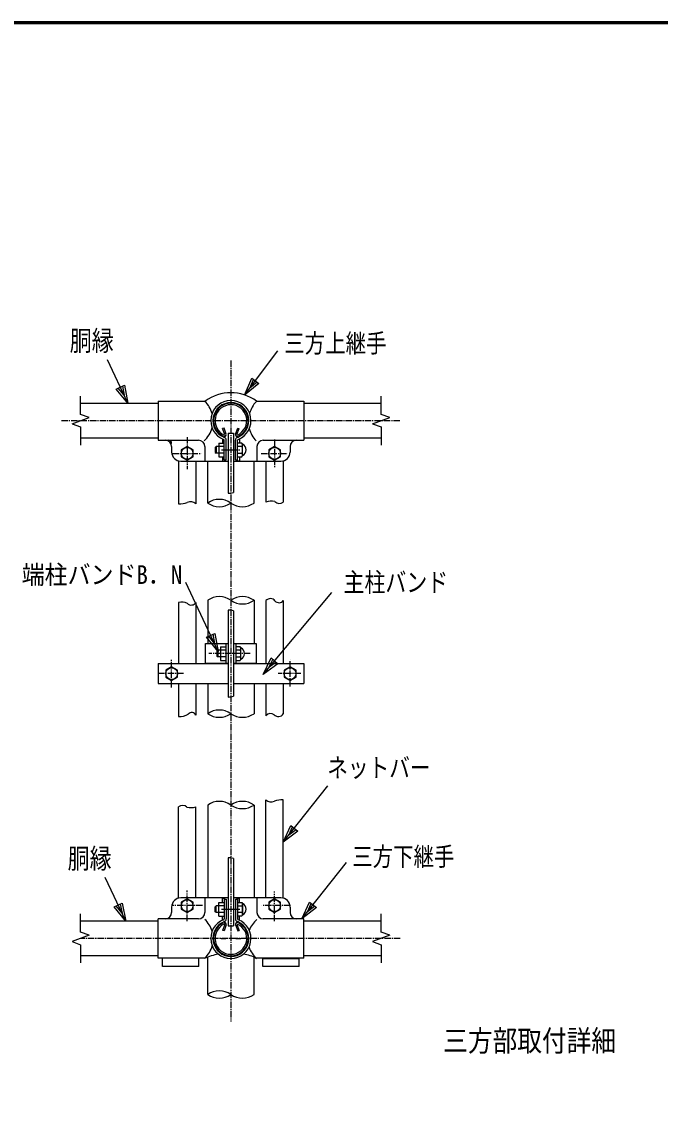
# Model space of a CAD drawing. Units: millimetres, scale not verified. Extents: x -4425 to 4425, y -3150 to 3150.
# Drawn here: x 1113 to 2616, y 380 to 2925 of the extents above; entities that cross this region are included whole.
import ezdxf
from ezdxf.enums import TextEntityAlignment as Align

# ---------------------------------------------------------------- set-up
doc = ezdxf.new("R2010")
doc.units = ezdxf.units.MM
doc.header["$LTSCALE"] = 20
doc.linetypes.add('USER1', pattern=[1.125, 0.75, -0.125, 0.125, -0.125])
doc.linetypes.add('USER2', pattern=[2, 1.25, -0.25, 0.25, -0.25])
for name, color, linetype, lineweight in [('0-0_1', 7, 'Continuous', 25), ('0-1_CENTLN-L', 2, 'USER1', 25), ('0-2_0', 7, 'Continuous', 25), ('0-4_WAKU', 7, 'Continuous', 25)]:
    doc.layers.add(name, color=color, linetype=linetype, lineweight=lineweight)
doc.styles.add('ＭＳ ゴシック', font='')
doc.styles.get('ＭＳ ゴシック').set_extended_font_data('MS Gothic')

# ---------------------------------------------------------------- blocks, each defined once
blk = doc.blocks.new('C0')
at = {"layer": '0-0_1', "color": 4}
blk.add_line((137933.8, 113176.5), (136967.4, 115229), dxfattribs=at)
blk.add_lwpolyline([(137766, 114026), (137933.8, 113176.5), (137386, 113847)], close=True, dxfattribs=at)
blk.add_lwpolyline([(137671, 113981.2), (137754.9, 113556.5), (137481, 113891.8)], dxfattribs=at)
blk = doc.blocks.new('C1')
at = {"layer": '0-0_1', "color": 4}
blk.add_line((137833.8, 95690.8), (136867.4, 97743.2), dxfattribs=at)
blk.add_lwpolyline([(137666, 96540.2), (137833.8, 95690.8), (137286, 96361.3)], close=True, dxfattribs=at)
blk.add_lwpolyline([(137571, 96495.5), (137654.9, 96070.8), (137381, 96406)], dxfattribs=at)
blk = doc.blocks.new('C2')
at = {"layer": '0-0_1', "color": 4}
blk.add_line((143419.2, 113558.4), (144982.4, 115640.3), dxfattribs=at)
blk.add_lwpolyline([(144091.5, 114104), (143419.2, 113558.4), (143755.6, 114356.2)], close=True, dxfattribs=at)
blk.add_lwpolyline([(144007.6, 114167.1), (143671.4, 113894.3), (143839.6, 114293.2)], dxfattribs=at)
blk = doc.blocks.new('C3')
at = {"layer": '0-0_1', "color": 4}
blk.add_line((144291.6, 103855.4), (147529.6, 107712.1), dxfattribs=at)
blk.add_lwpolyline([(144992.6, 104363.7), (144291.6, 103855.4), (144670.9, 104633.7)], close=True, dxfattribs=at)
blk.add_lwpolyline([(144912.2, 104431.2), (144561.7, 104177), (144751.3, 104566.2)], dxfattribs=at)
blk = doc.blocks.new('C4')
at = {"layer": '0-0_1', "color": 4}
blk.add_line((145241, 99399), (147344.1, 102056.1), dxfattribs=at)
blk.add_lwpolyline([(145927, 99927.3), (145241, 99399), (145597.6, 100188)], close=True, dxfattribs=at)
blk.add_lwpolyline([(145844.6, 99992.5), (145501.6, 99728.3), (145680, 100122.8)], dxfattribs=at)
blk = doc.blocks.new('C5')
at = {"layer": '0-0_1', "color": 4}
blk.add_line((146119.5, 95798), (148222.7, 98455.1), dxfattribs=at)
blk.add_lwpolyline([(146805.5, 96326.3), (146119.5, 95798), (146476.2, 96586.9)], close=True, dxfattribs=at)
blk.add_lwpolyline([(146723.2, 96391.4), (146380.2, 96127.3), (146558.5, 96521.8)], dxfattribs=at)

msp = doc.modelspace()

# ---------------------------------------------------------------- linework, layer by layer
at = {"layer": '0-0_1', "color": 2, "linetype": 'USER1'}
for p, q in [((1605.41, 2127.65), (1605.41, 573.13)), ((1650.95, 1438.54), (1553.77, 1438.54)), ((1466.12, 1358.7), (1466.12, 1424.22)), ((1744.69, 1360.9), (1744.69, 1423.49)), ((1494.24, 1391.39), (1436.9, 1391.39)), ((1770.32, 1391.39), (1716.78, 1391.39)), ((1502.55, 809.32), (1502.55, 881.06)), ((1708.26, 808.58), (1708.26, 878.86)), ((1538.67, 845.45), (1469.18, 845.45)), ((1746.02, 845.45), (1678.04, 845.45))]:
    msp.add_line(p, q, dxfattribs=at)
at = {"layer": '0-0_1', "color": 4}
for p, q in [((1251.84, 2001.28), (1251.84, 2044.14)), ((1958.98, 2001.28), (1958.98, 2044.14)), ((1231.7, 1979.3), (1271.97, 1993.95)), ((1271.97, 1993.95), (1251.84, 2001.28)), ((1938.84, 1979.3), (1979.12, 1993.95)), ((1979.12, 1993.95), (1958.98, 2001.28)), ((1575.83, 1443.58), (1499.53, 1605.64)), ((1271.97, 775.63), (1231.7, 760.98)), ((1979.12, 775.63), (1938.84, 760.98)), ((1231.7, 760.97), (1251.84, 753.65)), ((1251.84, 753.65), (1251.84, 710.79)), ((1938.84, 760.97), (1958.98, 753.65)), ((1958.98, 753.65), (1958.98, 710.79))]:
    msp.add_line(p, q, dxfattribs=at)
at = {"layer": '0-0_1'}
for p, q in [((1251.84, 2027.34), (1433.98, 2027.34)), ((1433.98, 2032.7), (1433.98, 1940.55)), ((1433.98, 2032.7), (1544.76, 2032.7)), ((1666.05, 2032.7), (1776.84, 2032.7)), ((1776.84, 2032.7), (1776.84, 1940.55)), ((1776.84, 2027.34), (1958.98, 2027.34)), ((1589.28, 1968.96), (1586.06, 1967.78)), ((1591.2, 1953.66), (1586.06, 1967.78)), ((1594.59, 1954.37), (1589.28, 1968.96)), ((1616.22, 1954.37), (1621.53, 1968.96)), ((1619.61, 1953.66), (1624.75, 1967.78)), ((1621.53, 1968.96), (1624.75, 1967.78)), ((1251.84, 1945.91), (1433.98, 1945.91)), ((1433.98, 1940.55), (1529.23, 1940.55)), ((1598.98, 1957.14), (1598.98, 1815.54)), ((1598.98, 1957.14), (1611.84, 1957.14)), ((1611.84, 1957.14), (1611.84, 1817.42)), ((1681.59, 1940.55), (1776.84, 1940.55)), ((1776.84, 1945.91), (1958.98, 1945.91)), ((1466.12, 1925.55), (1466.12, 1912.7)), ((1502.55, 1925.57), (1488.62, 1917.52)), ((1488.62, 1917.52), (1488.62, 1901.44)), ((1516.48, 1917.52), (1502.55, 1925.57)), ((1516.48, 1901.44), (1516.48, 1917.52)), ((1544.23, 1925.55), (1544.23, 1891.27)), ((1570.43, 1925.85), (1568.28, 1923.71)), ((1568.28, 1923.71), (1568.28, 1911.94)), ((1568.28, 1911.94), (1570.43, 1909.8)), ((1589.71, 1925.85), (1570.43, 1925.85)), ((1570.43, 1925.33), (1570.43, 1910.33)), ((1589.71, 1909.8), (1570.43, 1909.8)), ((1576.85, 1933.9), (1589.71, 1933.9)), ((1576.85, 1933.9), (1576.85, 1901.75)), ((1631.24, 1933.9), (1621.1, 1933.9)), ((1631.6, 1925.86), (1621.1, 1925.86)), ((1621.1, 1909.79), (1631.6, 1909.79)), ((1632.89, 1931.05), (1631.24, 1933.9)), ((1632.89, 1904.6), (1632.89, 1931.05)), ((1666.59, 1925.55), (1666.59, 1891.27)), ((1708.26, 1925.57), (1694.34, 1917.52)), ((1694.34, 1917.52), (1694.34, 1901.44)), ((1722.19, 1917.52), (1708.26, 1925.57)), ((1722.19, 1901.44), (1722.19, 1917.52)), ((1744.69, 1925.55), (1744.69, 1912.7)), ((1482.19, 1891.27), (1482.19, 1790.78)), ((1487.55, 1891.27), (1598.98, 1891.27)), ((1488.62, 1901.44), (1502.55, 1893.4)), ((1502.55, 1893.4), (1516.48, 1901.44)), ((1522.91, 1891.27), (1522.91, 1790.78)), ((1550.98, 1792.7), (1550.98, 1891.27)), ((1576.85, 1901.75), (1589.71, 1901.75)), ((1611.84, 1891.27), (1666.59, 1891.27)), ((1659.84, 1792.7), (1659.84, 1891.27)), ((1666.05, 1891.27), (1723.26, 1891.27)), ((1687.91, 1891.27), (1687.91, 1795.07)), ((1694.34, 1901.44), (1708.26, 1893.4)), ((1708.26, 1893.4), (1722.19, 1901.44)), ((1728.62, 1891.27), (1728.62, 1795.07)), ((1482.19, 1558.77), (1482.19, 1414.97)), ((1522.91, 1558.77), (1522.91, 1414.97)), ((1550.98, 1563.89), (1550.98, 1462.11)), ((1659.84, 1563.89), (1659.84, 1462.11)), ((1687.91, 1563.05), (1687.91, 1414.97)), ((1728.62, 1563.05), (1728.62, 1414.97)), ((1598.98, 1540.82), (1598.98, 1336.25)), ((1611.84, 1538.94), (1611.84, 1338.13)), ((1580.76, 1454.61), (1593.62, 1454.61)), ((1580.76, 1454.61), (1580.76, 1422.46)), ((1593.62, 1462.11), (1593.62, 1414.96)), ((1598.98, 1462.11), (1598.98, 1414.96)), ((1611.83, 1462.11), (1665.19, 1462.11)), ((1611.83, 1462.11), (1611.83, 1414.96)), ((1617.19, 1462.11), (1617.19, 1414.96)), ((1627.33, 1454.61), (1617.19, 1454.61)), ((1628.98, 1451.76), (1627.33, 1454.61)), ((1628.98, 1425.31), (1628.98, 1451.76)), ((1665.19, 1462.11), (1665.19, 1414.96)), ((1574.34, 1446.57), (1572.19, 1444.42)), ((1572.19, 1444.42), (1572.19, 1432.65)), ((1572.19, 1432.65), (1574.33, 1430.51)), ((1593.62, 1430.51), (1574.33, 1430.51)), ((1593.62, 1446.57), (1574.34, 1446.57)), ((1574.34, 1446.04), (1574.34, 1431.04)), ((1627.69, 1446.57), (1617.19, 1446.57)), ((1617.19, 1430.5), (1627.69, 1430.5)), ((1433.98, 1414.96), (1598.98, 1414.96)), ((1433.98, 1414.96), (1433.98, 1367.82)), ((1466.12, 1407.48), (1452.19, 1399.44)), ((1480.05, 1399.44), (1466.12, 1407.48)), ((1580.76, 1422.46), (1593.62, 1422.46)), ((1665.19, 1414.96), (1611.83, 1414.96)), ((1611.84, 1414.96), (1776.84, 1414.96)), ((1744.69, 1407.48), (1730.76, 1399.44)), ((1758.62, 1399.44), (1744.69, 1407.48)), ((1776.84, 1414.96), (1776.84, 1367.82)), ((1452.19, 1399.44), (1452.19, 1383.35)), ((1452.19, 1383.35), (1466.12, 1375.31)), ((1466.12, 1375.31), (1480.05, 1383.35)), ((1480.05, 1383.35), (1480.05, 1399.44)), ((1730.76, 1399.44), (1730.76, 1383.35)), ((1730.76, 1383.35), (1744.69, 1375.31)), ((1744.69, 1375.31), (1758.62, 1383.35)), ((1758.62, 1383.35), (1758.62, 1399.44)), ((1433.98, 1367.82), (1598.98, 1367.82)), ((1482.19, 1367.82), (1482.19, 1290.38)), ((1522.91, 1367.82), (1522.91, 1293.53)), ((1550.98, 1367.82), (1550.98, 1297.11)), ((1611.84, 1367.82), (1776.84, 1367.82)), ((1659.84, 1367.82), (1659.84, 1297.11)), ((1687.91, 1367.82), (1687.91, 1292.27)), ((1728.62, 1367.82), (1728.62, 1296.68)), ((1687.91, 863.66), (1687.91, 1094.43)), ((1728.62, 863.66), (1728.62, 1094.43)), ((1482.19, 863.66), (1482.19, 1078.05)), ((1522.91, 863.66), (1522.91, 1078.05)), ((1550.98, 1082.23), (1550.98, 863.66)), ((1659.84, 1082.23), (1659.84, 863.66)), ((1598.98, 958.14), (1598.98, 797.79)), ((1611.84, 956.26), (1611.84, 797.79)), ((1466.12, 842.23), (1466.12, 829.38)), ((1598.98, 863.66), (1487.55, 863.66)), ((1502.55, 861.53), (1488.62, 853.49)), ((1488.62, 853.49), (1488.62, 837.41)), ((1516.48, 853.49), (1502.55, 861.53)), ((1516.48, 837.41), (1516.48, 853.49)), ((1544.23, 863.66), (1544.23, 829.38)), ((1568.28, 842.99), (1570.43, 845.13)), ((1568.28, 831.22), (1568.28, 842.99)), ((1589.71, 845.13), (1570.43, 845.13)), ((1570.43, 829.6), (1570.43, 844.6)), ((1576.85, 853.18), (1589.71, 853.18)), ((1576.85, 821.03), (1576.85, 853.18)), ((1723.26, 863.66), (1611.84, 863.66)), ((1621.1, 845.14), (1631.6, 845.14)), ((1632.89, 850.33), (1632.89, 823.88)), ((1666.59, 863.66), (1666.59, 829.38)), ((1708.26, 861.53), (1694.34, 853.49)), ((1694.34, 853.49), (1694.34, 837.41)), ((1722.19, 853.49), (1708.26, 861.53)), ((1722.19, 837.41), (1722.19, 853.49)), ((1744.69, 842.23), (1744.69, 829.38)), ((1488.62, 837.41), (1502.55, 829.36)), ((1502.55, 829.36), (1516.48, 837.41)), ((1570.43, 829.08), (1568.28, 831.22)), ((1589.71, 829.08), (1570.43, 829.08)), ((1576.85, 821.03), (1589.71, 821.03)), ((1631.6, 829.07), (1621.1, 829.07)), ((1631.24, 821.03), (1621.1, 821.03)), ((1632.89, 823.88), (1631.24, 821.03)), ((1694.34, 837.41), (1708.26, 829.36)), ((1708.26, 829.36), (1722.19, 837.41)), ((1433.98, 809.02), (1251.84, 809.02)), ((1433.98, 722.23), (1433.98, 814.38)), ((1529.23, 814.38), (1433.98, 814.38)), ((1591.2, 801.27), (1586.06, 787.15)), ((1594.59, 800.56), (1589.28, 785.97)), ((1598.98, 797.79), (1611.84, 797.79)), ((1616.22, 800.56), (1621.53, 785.97)), ((1619.61, 801.27), (1624.75, 787.15)), ((1776.84, 814.38), (1681.59, 814.38)), ((1776.84, 722.23), (1776.84, 814.38)), ((1958.98, 809.02), (1776.84, 809.02)), ((1589.28, 785.97), (1586.06, 787.15)), ((1621.53, 785.97), (1624.75, 787.15)), ((1433.98, 727.59), (1251.84, 727.59)), ((1545.81, 722.23), (1433.98, 722.23)), ((1444.69, 702.3), (1444.69, 722.23)), ((1530.41, 702.3), (1530.41, 722.23)), ((1550.98, 636.52), (1550.98, 724.32)), ((1659.84, 636.52), (1659.84, 724.32)), ((1776.84, 722.23), (1664.5, 722.23)), ((1680.41, 702.3), (1680.41, 722.23)), ((1766.12, 720.09), (1680.41, 720.09)), ((1766.12, 702.3), (1766.12, 722.23)), ((1958.98, 727.59), (1776.84, 727.59)), ((1530.41, 702.3), (1444.69, 702.3)), ((1766.12, 702.3), (1680.41, 702.3))]:
    msp.add_line(p, q, dxfattribs=at)
at = {"layer": '0-0_1', "color": 4}
for points in [[(1231.7, 1979.3), (1251.84, 1971.97), (1251.84, 1929.11)], [(1938.84, 1979.3), (1958.98, 1971.97), (1958.98, 1929.11)], [(1562.69, 1483.81), (1566.89, 1462.58), (1553.19, 1479.34)], [(1271.97, 775.63), (1251.84, 782.96), (1251.84, 825.82)], [(1979.12, 775.63), (1958.98, 782.96), (1958.98, 825.82)]]:
    msp.add_lwpolyline(points, dxfattribs=at)
at = {"layer": '0-0_1'}
for points in [[(1621.1, 1901.75), (1631.24, 1901.75), (1632.89, 1904.6)], [(1598.98, 1414.96), (1545.62, 1414.96), (1545.62, 1462.11), (1598.98, 1462.11)], [(1617.19, 1422.46), (1627.33, 1422.46), (1628.98, 1425.31)], [(1621.1, 853.18), (1631.24, 853.18), (1632.89, 850.33)]]:
    msp.add_lwpolyline(points, dxfattribs=at)
at = {"layer": '0-0_1', "color": 4}
msp.add_lwpolyline([(1567.44, 1486.05), (1575.83, 1443.58), (1548.44, 1477.1)], close=True, dxfattribs=at)
at = {"layer": '0-0_1'}
for centre in [(1502.55, 1909.48), (1708.26, 1909.48), (1466.12, 1391.39), (1744.69, 1391.39), (1502.55, 845.45), (1708.26, 845.45)]:
    msp.add_circle(centre, 13.93, dxfattribs=at)
for centre, radius, start, end in [((1605.41, 1946.98), 105, 54.71885, 125.28128), ((1500.11, 1986.35), 63.53, 15.75572, 45.80405), ((1605.41, 1986.63), 40.71, 296.23575, 242.80084), ((1605.41, 1986.63), 37.29, 294.33505, 245.82556), ((1713.68, 1984.93), 67.21, 136.84012, 163.30192), ((1500.11, 1986.35), 63.53, 311.73038, 344.54867), ((1713.68, 1984.93), 67.21, 194.89941, 223.16643), ((1451.12, 1925.55), 15, 0, 90), ((1458.62, 1933.05), 7.5, 0, 90), ((1529.23, 1925.55), 15, 0, 90), ((1590.41, 1953.47), 4.29, 245.55103, 10.6546), ((1620.41, 1953.45), 4.29, 169.34531, 287.95502), ((1681.59, 1925.55), 15, 90, 180), ((1759.69, 1925.55), 15, 90, 180), ((1487.55, 1912.7), 21.43, 180, 270), ((1607.42, 1934.62), 25.71, 340.09047, 352.02042), ((1607.17, 1917.83), 25.71, 341.79012, 18.20988), ((1607.42, 1901.03), 25.71, 7.97958, 19.90953), ((1626.7, 1917.83), 14.76, 294.79445, 65.20555), ((1723.26, 1912.7), 21.43, 270, 0), ((1603.51, 1455.33), 25.71, 340.09047, 352.02042), ((1622.79, 1438.54), 14.76, 294.79445, 65.20555), ((1603.26, 1438.54), 25.71, 341.79012, 18.20988), ((1603.51, 1421.74), 25.71, 7.97958, 19.90953), ((1487.55, 842.23), 21.43, 90, 180), ((1607.42, 853.9), 25.71, 340.09047, 352.02042), ((1607.17, 837.1), 25.71, 341.79012, 18.20988), ((1626.7, 837.1), 14.76, 294.79445, 65.20555), ((1723.26, 842.23), 21.43, 0, 90), ((1451.12, 829.38), 15, 270, 0), ((1529.23, 829.38), 15, 270, 0), ((1607.42, 820.31), 25.71, 7.97958, 19.90953), ((1681.59, 829.38), 15, 180, 270), ((1759.69, 829.38), 15, 180, 270), ((1501.61, 767.68), 62.28, 16.54991, 46.88696), ((1605.41, 768.3), 40.71, 117.19916, 63.76425), ((1605.41, 768.3), 37.29, 114.17444, 65.66495), ((1590.41, 801.46), 4.29, 349.3454, 114.44897), ((1620.41, 801.48), 4.29, 72.04498, 190.65469), ((1706.18, 766.68), 60.94, 130.33827, 160.36967), ((1501.61, 767.68), 62.28, 313.15747, 344.14449), ((1706.18, 766.68), 60.94, 197.78579, 228.5688), ((1605.41, 582.04), 152.33, 101.22763, 113.95795), ((1605.41, 582.04), 152.33, 66.62423, 78.77237)]:
    msp.add_arc(centre, radius, start, end, dxfattribs=at)
at = {"layer": '0-0_1', "color": 4}
for centre, radius, start, end in [((1598.6, 1863.02), 47.48, 270.46069, 286.18905), ((1485.12, 1837.32), 46.63, 266.40433, 292.51282), ((1510.21, 1776.79), 18.89, 47.77401, 112.5283), ((1578.19, 1753.78), 47.49, 55.03597, 124.96473), ((1578.19, 1831.61), 47.49, 235.03528, 304.96435), ((1632.62, 1831.61), 47.49, 235.03604, 304.96481), ((1700.14, 1759.53), 37.58, 76.84252, 108.99897), ((1719.26, 1806.86), 15.05, 225.44725, 308.45767), ((1489.67, 1531.08), 28.68, 62.15757, 105.12089), ((1512.07, 1565.42), 12.72, 224.93881, 328.44345), ((1578.19, 1524.98), 47.49, 55.03597, 124.96473), ((1632.62, 1524.98), 47.49, 55.0352, 124.96473), ((1632.62, 1602.81), 47.49, 235.03604, 304.96481), ((1698.32, 1553.81), 13.92, 38.6186, 138.4232), ((1718.68, 1570.8), 12.6, 221.17502, 322.06772), ((1598.6, 1493.34), 47.48, 73.81095, 89.53931), ((1598.6, 1383.73), 47.48, 270.46069, 286.18905), ((1513.35, 1289.08), 10.54, 24.96084, 139.69595), ((1578.19, 1258.19), 47.49, 55.03597, 124.96473), ((1484.56, 1331.63), 41.31, 266.71991, 300.14752), ((1578.19, 1336.03), 47.49, 235.03528, 304.96435), ((1632.62, 1336.03), 47.49, 235.03604, 304.96481), ((1699.03, 1282.72), 14.66, 55.19426, 139.33984), ((1717.27, 1303.88), 13.44, 222.71982, 327.64319), ((1700.61, 1108.42), 18.89, 227.77408, 292.52838), ((1725.7, 1047.89), 46.63, 86.40426, 112.51272), ((1491.56, 1066.26), 15.05, 45.44718, 128.45758), ((1510.67, 1113.58), 37.58, 256.84259, 288.99902), ((1578.19, 1043.32), 47.49, 55.03597, 124.96473), ((1632.62, 1043.32), 47.49, 55.0352, 124.96473), ((1632.62, 1121.15), 47.49, 235.03604, 304.96481), ((1598.6, 910.66), 47.48, 73.81095, 89.53931), ((1578.19, 597.6), 47.49, 55.03597, 124.96473), ((1578.19, 675.44), 47.49, 235.03528, 304.96435), ((1632.62, 675.44), 47.49, 235.03604, 304.96481)]:
    msp.add_arc(centre, radius, start, end, dxfattribs=at)
at = {"layer": '0-1_CENTLN-L'}
for p, q in [((1502.55, 1947.91), (1502.55, 1872.71)), ((1708.26, 1942.04), (1708.26, 1874.78)), ((1468.02, 1909.48), (1535.66, 1909.48)), ((1676.29, 1909.48), (1738.92, 1909.48)), ((2003.98, 768.3), (1251.84, 768.3))]:
    msp.add_line(p, q, dxfattribs=at)
msp.add_lwpolyline([(1206.84, 1986.63), (1605.41, 1986.63), (2003.98, 1986.63)], dxfattribs=at)
at = {"layer": '0-2_0', "color": 2}
for p, q in [((1585.41, 1943.76), (1585.41, 1933.9)), ((1625.4, 1943.76), (1625.4, 1933.9)), ((1585.41, 1901.75), (1585.41, 1892.03)), ((1585.41, 1892.03), (1590.36, 1892.03)), ((1590.36, 1894.18), (1590.36, 1892.03)), ((1620.46, 1894.18), (1620.46, 1892.03)), ((1620.46, 1892.03), (1625.4, 1892.03)), ((1625.4, 1901.75), (1625.4, 1892.03)), ((1585.41, 862.9), (1590.36, 862.9)), ((1585.41, 853.18), (1585.41, 862.9)), ((1590.36, 860.75), (1590.36, 862.9)), ((1620.46, 862.9), (1625.4, 862.9)), ((1620.46, 860.75), (1620.46, 862.9)), ((1625.4, 853.18), (1625.4, 862.9)), ((1585.41, 811.17), (1585.41, 821.03)), ((1625.4, 811.17), (1625.4, 821.03)), ((1585.41, 725.3), (1585.41, 725.44)), ((1625.4, 725.3), (1625.4, 725.44))]:
    msp.add_line(p, q, dxfattribs=at)
at = {"layer": '0-2_0'}
for p, q in [((1589.71, 1894.18), (1589.71, 1940.51)), ((1594.66, 1894.18), (1594.66, 1940.51)), ((1616.16, 1894.18), (1616.16, 1940.51)), ((1621.1, 1894.18), (1621.1, 1940.51)), ((1589.71, 1894.18), (1594.66, 1894.18)), ((1616.16, 1894.18), (1621.1, 1894.18)), ((1589.71, 860.75), (1594.66, 860.75)), ((1589.71, 860.75), (1589.71, 814.42)), ((1594.66, 860.75), (1594.66, 814.42)), ((1616.16, 860.75), (1616.16, 814.42)), ((1616.16, 860.75), (1621.1, 860.75)), ((1621.1, 860.75), (1621.1, 814.42))]:
    msp.add_line(p, q, dxfattribs=at)
at = {"layer": '0-2_0', "color": 4, "linetype": 'USER1'}
for p, q in [((1583.71, 1917.83), (1628.25, 1917.83)), ((1583.71, 837.1), (1628.25, 837.1))]:
    msp.add_line(p, q, dxfattribs=at)
at = {"layer": '0-2_0', "color": 2, "linetype": 'USER2'}
for p, q in [((1582.19, 768.3), (1593.58, 768.3)), ((1617.23, 768.3), (1628.63, 768.3))]:
    msp.add_line(p, q, dxfattribs=at)
at = {"layer": '0-2_0'}
for centre, radius, start, end in [((1605.41, 1986.63), 47.3, 291.15361, 248.84639), ((1605.41, 1986.63), 42.35, 291.15361, 248.84639), ((1587.56, 1940.51), 2.15, 0, 68.84639), ((1587.56, 1940.51), 7.09, 0, 68.84639), ((1623.25, 1940.51), 7.09, 111.15361, 180), ((1623.25, 1940.51), 2.15, 111.15361, 180), ((1587.56, 814.42), 2.15, 291.15361, 0), ((1587.56, 814.42), 7.09, 291.15361, 0), ((1623.25, 814.42), 7.09, 180, 248.84639), ((1623.25, 814.42), 2.15, 180, 248.84639), ((1605.41, 768.3), 47.3, 111.15361, 68.84639), ((1605.41, 768.3), 42.35, 111.15361, 68.84639)]:
    msp.add_arc(centre, radius, start, end, dxfattribs=at)
at = {"layer": '0-4_WAKU'}
msp.add_line((-4047.88, 2923.24), (4198.12, 2923.24), dxfattribs=at)
msp.add_lwpolyline([(-4049.88, 2925.24), (4200.12, 2925.24), (4200.12, -2924.76), (-4049.88, -2924.76)], close=True, dxfattribs=at)
msp.add_lwpolyline([(-4045.88, -2920.76), (-4045.88, 2921.24), (4196.12, 2921.24)], dxfattribs=at)

# ---------------------------------------------------------------- block references
at = {"layer": '0-2_0', "xscale": 0.05, "yscale": 0.05}
for name, p in [('C2', (-5533.43, -3631.49)), ('C0', (-5533.43, -3631.49)), ('C3', (-5533.43, -3803.5)), ('C4', (-5533.43, -3975.52)), ('C5', (-5533.43, -3975.52)), ('C1', (-5533.43, -3975.52))]:
    msp.add_blockref(name, p, dxfattribs=at)

# ---------------------------------------------------------------- texts
at = {"layer": '0-0_1', "color": 4, "style": 'ＭＳ ゴシック'}
for s, height, width, p in [('胴縁', 47.35, 0.8, (1226.41, 2136.79)), ('三方上継手', 44.05, 0.8, (1731.11, 2133.42)), ('端柱バンドB．N', 43.98, 0.9, (1113.29, 1589.06)), ('主柱バンド', 45.1, 0.8, (1870.44, 1570.16)), ('ネットバー', 44.57, 0.8, (1832.08, 1134.43)), ('胴縁', 47.35, 0.8, (1221.41, 918.46)), ('三方下継手', 44.05, 0.8, (1890.89, 925.72)), ('三方部取付詳細', 50.09, 0.85, (2104.88, 487.5))]:
    msp.add_text(s, height=height, dxfattribs=dict(at, width=width)).set_placement(p, align=Align.BOTTOM_LEFT)

doc.saveas('drawing.dxf')
